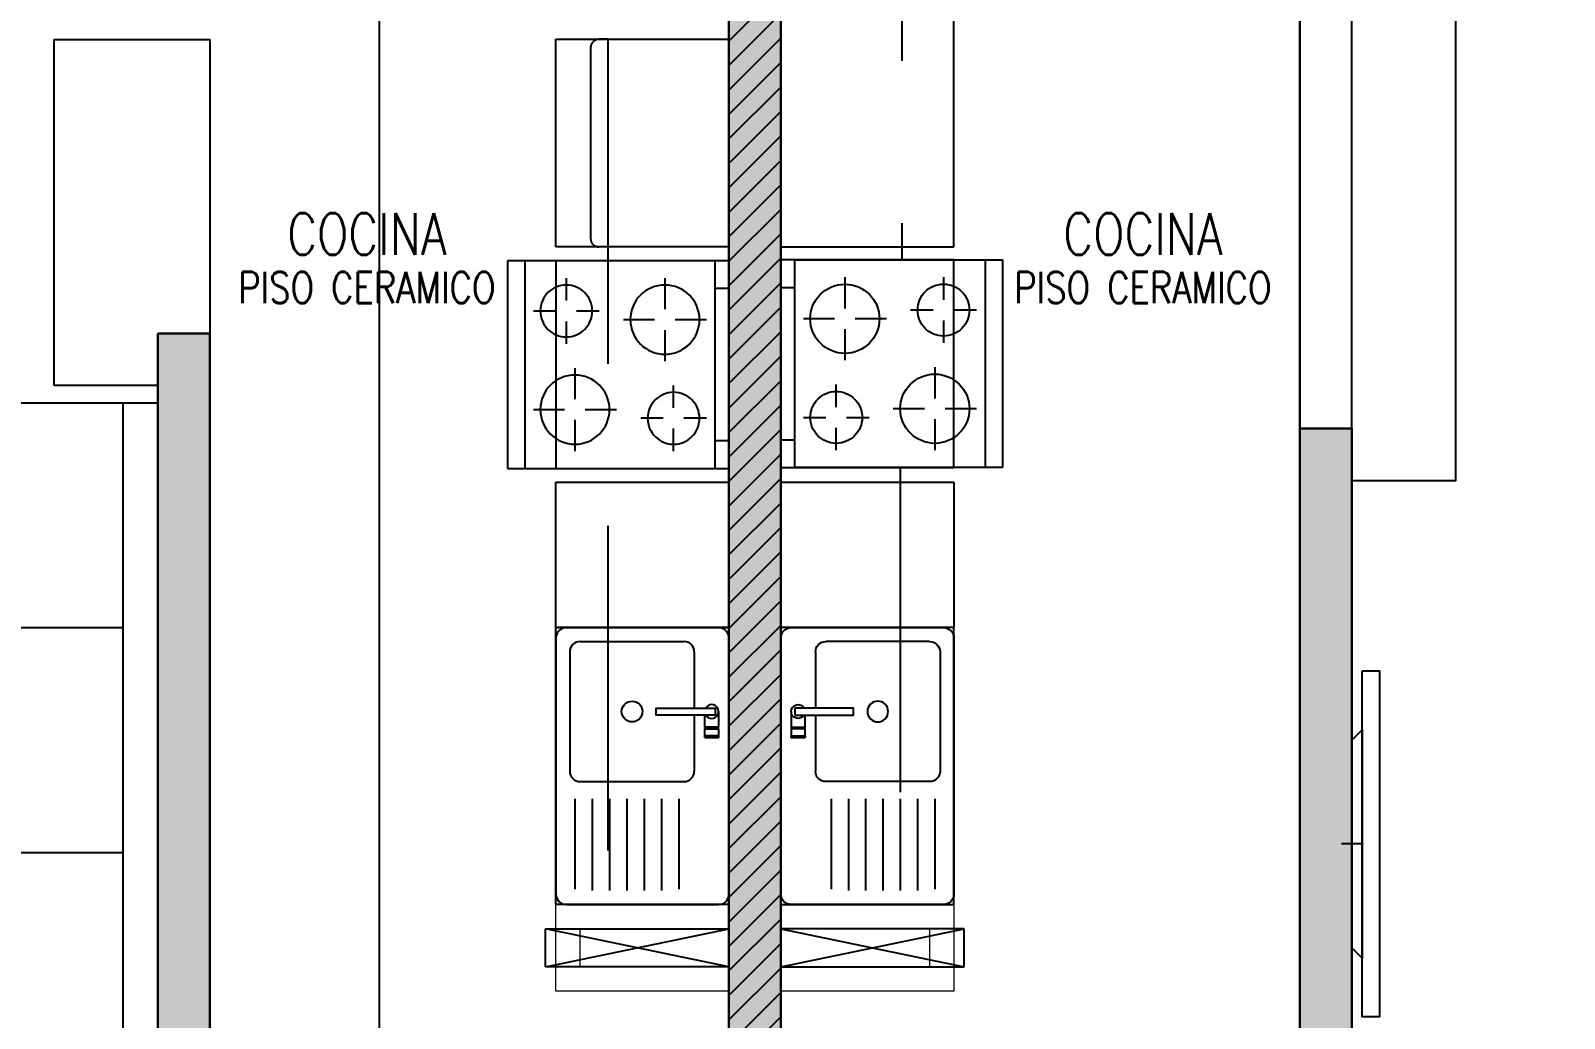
# Model space of a CAD drawing. Header units: millimetres. Extents: x 98 to 155, y -181 to 127.
# Drawn here: x 109.976 to 114.407, y 110.783 to 113.637 of the extents above; entities that cross this region are included whole.
import ezdxf
from ezdxf.enums import TextEntityAlignment as Align

# ---------------------------------------------------------------- set-up
doc = ezdxf.new("R2010")
doc.units = ezdxf.units.MM
doc.header["$LTSCALE"] = 15
doc.set_wipeout_variables(frame=1)
for name, pattern in [('CENTER', [2, 1.25, -0.25, 0.25, -0.25]), ('HIDDEN2', [0.1875, 0.125, -0.0625]), ('X-REF_DP_Arquitectura$0$HIDDEN', [0.375, 0.25, -0.125])]:
    doc.linetypes.add(name, pattern=pattern)
doc.layers.get('0').update_dxf_attribs({"color": 250})
for name, color, linetype, lineweight in [('A-01', 250, 'Continuous', 0), ('A-MURO ALTO', 250, 'Continuous', 20), ('A-MUROS', 252, 'Continuous', 30), ('A_20_Estructuras', 250, 'Continuous', 18)]:
    doc.layers.add(name, color=color, linetype=linetype, lineweight=lineweight)
for name, color, linetype in [('A-CORTE', 250, 'CENTER'), ('A-MOBILIARIO', 250, 'Continuous'), ('A-MURO BAJO', 250, 'Continuous'), ('A-PROYECCIONES INT.', 250, 'HIDDEN2'), ('A-TEXTO-ACABADO PISO', 250, 'Continuous'), ('A_30_Equipamiento', 250, 'Continuous'), ('A_50_TextoAmbiente', 252, 'Continuous'), ('A_50_Vigas', 250, 'X-REF_DP_Arquitectura$0$HIDDEN'), ('A_60_HatchEstructuras', 250, 'Continuous'), ('MURO CF 60', 250, 'Continuous')]:
    doc.layers.add(name, color=color, linetype=linetype)
doc.styles.add('ROMANS', font='romans.shx', dxfattribs={"width": 0.8})

# ---------------------------------------------------------------- blocks, each defined once
blk = doc.blocks.new('ESTRUC_P1')
at = {"layer": 'A_60_HatchEstructuras'}
h = blk.add_hatch(color=256, dxfattribs=at)
h.dxf.hatch_style = 1
h.paths.add_polyline_path([(9.15, -7.725), (10.65, -7.725), (10.65, -8.475), (10.8, -8.475), (10.8, -7.525), (9, -7.525), (9, -8.4), (7.5, -8.4), (7.5, -7.9), (7.35, -7.9), (7.35, -8.6), (9, -8.6), (9, -13.79), (9.15, -13.79)])
h.paths.add_polyline_path([(10.8, -10.625), (10.65, -10.625), (10.65, -13.7), (10.5, -13.7), (10.5, -13.85), (10.8, -13.85)])
h.paths.add_polyline_path([(7.5, -10.35), (7.35, -10.35), (7.35, -13.85), (7.65, -13.85), (7.65, -13.7), (7.5, -13.7)])
at = {"elevation": 0}
for points in [[(8.47, -12.18), (9, -12.07)], [(9, -12.18), (8.47, -12.07)], [(9.15, -12.07), (9.68, -12.18)], [(9.15, -12.18), (9.68, -12.07)]]:
    blk.add_lwpolyline(points, dxfattribs=at)
at = {"layer": 'A_20_Estructuras'}
for points in [[(9.15, -7.725), (10.65, -7.725), (10.65, -8.475), (10.8, -8.475), (10.8, -7.525), (9, -7.525), (9, -8.4), (7.5, -8.4), (7.5, -7.9), (7.35, -7.9), (7.35, -8.6), (9, -8.6), (9, -13.79), (9.15, -13.79)], [(7.5, -10.35), (7.35, -10.35), (7.35, -13.85), (7.65, -13.85), (7.65, -13.7), (7.5, -13.7)], [(10.8, -10.625), (10.65, -10.625), (10.65, -13.7), (10.5, -13.7), (10.5, -13.85), (10.8, -13.85)]]:
    blk.add_lwpolyline(points, close=True, dxfattribs=at)
at = {"layer": 'A_50_Vigas'}
for points in [[(10.65, -10.625), (10.65, -8.475)], [(10.8, -10.625), (10.8, -8.475)]]:
    blk.add_lwpolyline(points, dxfattribs=at)
at = {"layer": 'A_50_Vigas', "elevation": 0}
for points in [[(9, -12.18), (8.47, -12.18), (8.47, -12.07), (9, -12.07)], [(9.15, -12.18), (9.68, -12.18), (9.68, -12.07), (9.15, -12.07)]]:
    blk.add_lwpolyline(points, dxfattribs=at)
blk = doc.blocks.new('A$C33FC7C8B')
at = {"ltscale": 0.5}
for p, q in [((0.08, 0.64, -0.0001), (0.52, 0.64, 0.0001)), ((0.08, 0.64, -0.0001), (0.08, 0.6, -0.0001)), ((0.52, 0.64, 0.0001), (0.52, 0.6, 0.0001)), ((0, 0, -0.0001), (0, 0.6, -0.0001)), ((0, 0.6, -0.0001), (0.6, 0.6, 0.0001)), ((0.6, 0.6, 0.0001), (0.6, 0, 0.0001)), ((0.145, 0.575, -0.0001), (0.145, 0.51, -0.0001)), ((0.43, 0.485, 0.0001), (0.43, 0.575, 0.0001)), ((0.05, 0.48, -0.0001), (0.115, 0.48, -0.0001)), ((0.145, 0.45, -0.0001), (0.145, 0.385, -0.0001)), ((0.175, 0.48, -0.0001), (0.24, 0.48, 0)), ((0.4, 0.455, 0), (0.31, 0.455, 0)), ((0.55, 0.455, 0.0001), (0.46, 0.455, 0.0001)), ((0.43, 0.335, 0.0001), (0.43, 0.425, 0.0001)), ((0.17, 0.225, -0.0001), (0.17, 0.315, -0.0001)), ((0.455, 0.2, 0.0001), (0.455, 0.265, 0.0001)), ((0.14, 0.195, -0.0001), (0.05, 0.195, -0.0001)), ((0.29, 0.195, 0), (0.2, 0.195, 0)), ((0.17, 0.075, -0.0001), (0.17, 0.165, -0.0001)), ((0.425, 0.17, 0.0001), (0.36, 0.17, 0)), ((0.455, 0.075, 0.0001), (0.455, 0.14, 0.0001)), ((0.55, 0.17, 0.0001), (0.485, 0.17, 0.0001)), ((0.6, 0.05, 0.0001), (0, 0.05, -0.0001)), ((0.6, 0, 0.0001), (0, 0, -0.0001))]:
    blk.add_line(p, q, dxfattribs=at)
for centre, radius in [((0.145, 0.48), 0.075), ((0.43, 0.455), 0.1), ((0.17, 0.195), 0.1), ((0.455, 0.17), 0.075)]:
    blk.add_circle(centre, radius, dxfattribs=at)
blk = doc.blocks.new('*U91')
blk.add_wipeout([(0, 0), (0, -0.0202), (0.17, -0.0202), (0.17, 0)])
blk.add_lwpolyline([(0, 0), (0.17, 0), (0.17, -0.0202), (0, -0.0202)], close=True)
blk = doc.blocks.new('LAV-COC_01')
for p, q in [((0.4, 0.8121, 0), (-0.04, 0.8121, 0)), ((-0.07, 0.0421, 0), (-0.07, 0.7821, 0)), ((0.225, 0.5071, 0), (0.225, 0.7721, 0)), ((0.275, 0.5071, 0), (0.275, 0.7721, 0)), ((0.325, 0.5071, 0), (0.325, 0.7721, 0)), ((0.375, 0.507, 0), (0.375, 0.768, 0)), ((0.43, 0.0421, 0), (0.43, 0.7821, 0)), ((0.36, 0.4571, 0), (0.06, 0.4571, 0)), ((0.03, 0.0821, 0), (0.03, 0.4271, 0)), ((0.39, 0.0821, 0), (0.39, 0.4271, 0)), ((0.36, 0.0521, 0), (0.06, 0.0521, 0)), ((-0.04, 0.0121, 0), (0.4, 0.0121, 0))]:
    blk.add_line(p, q)
at = {"extrusion": (-8.98137e-08, -2.25601e-18, 1)}
for p, q in [((0.075, 0.507, 0), (0.075, 0.768, 0)), ((0.125, 0.5071, 0), (0.125, 0.7721, 0)), ((0.175, 0.5071, 0), (0.175, 0.7721, 0))]:
    blk.add_line(p, q, dxfattribs=at)
at = {"extrusion": (-4.49068e-08, 3.60285e-08, 1), "elevation": 0}
for points in [[(0, 0.3296), (0, 0.3046), (-0.04, 0.3046), (-0.04, 0.3296)], [(0, 0.3296), (-0.04, 0.3296), (-0.04, 0.3246), (0, 0.3246)]]:
    blk.add_lwpolyline(points, close=True, dxfattribs=at)
blk.add_lwpolyline([(-0.04, 0.2546), (-0.04, 0.2996), (0, 0.2996), (0, 0.2646)], dxfattribs=at)
at = {"extrusion": (-4.49068e-08, 3.60285e-08, 1)}
blk.add_arc((-0.02, 0.2546, 0), 0.02, 29.9997, 329.9997, dxfattribs=at)
for centre, start_param, end_param in [((-0.04, 0.7821, 0), -0.785398, 0.785398), ((0.4, 0.7821, 0), -2.356194, -0.785398), ((0.06, 0.4271, 0), -0.785398, 0.785398), ((0.36, 0.4271, 0), -2.356194, -0.785398), ((0.06, 0.0821, 0), 0.785398, 2.356194), ((0.36, 0.0821, 0), 2.356194, 3.926991), ((-0.04, 0.0421, 0), 0.785398, 2.356194), ((0.4, 0.0421, 0), 2.356194, 3.926991)]:
    blk.add_ellipse(centre, major_axis=(-0.0212, 0.0212), ratio=1, start_param=start_param, end_param=end_param)
blk.add_ellipse((0.21, 0.2546, 0), major_axis=(-0.0212, 0.0212), ratio=1)
at = {"layer": 'A-01', "extrusion": (-4.49068e-08, 3.60285e-08, 1), "elevation": 0}
for points in [[(-0.0375, 0.2996), (-0.0375, 0.3046)], [(-0.02, 0.2996), (-0.02, 0.3046)], [(-0.0025, 0.2996), (-0.0025, 0.3046)]]:
    blk.add_lwpolyline(points, dxfattribs=at)
at = {"extrusion": (-4.49068e-08, 3.60285e-08, 1), "rotation": 359.9380941588614}
blk.add_blockref('*U91', (-0.03, 0.2648, 0), dxfattribs=at)
blk = doc.blocks.new('SOFA SEC')
for p, q in [((0, 0.65), (0.1, 0.65)), ((0.1, 0.65), (0.1, 0.1)), ((0.5, 0.65), (0.1, 0.65)), ((0.75, 0.65), (0.75, 0.1)), ((1.4, 0.65), (1.4, 0.1)), ((0.1, 0.1), (2.05, 0.1))]:
    blk.add_line(p, q)
blk.add_lwpolyline([(0.5, 1.55), (0.5, 0.65), (2.05, 0.65), (2.05, 0), (0, 0), (0, 1.55)], close=True)
blk = doc.blocks.new('A$C4BFA03A9')
for points in [[(0.06, -0.5), (0.11, -0.5), (0.11, 0.5), (0.06, 0.5)], [(0.03, -0.3), (0.06, -0.33), (0.06, 0.33), (0.03, 0.3)]]:
    blk.add_lwpolyline(points, close=True)
at = {"layer": 'A-PROYECCIONES INT.', "ltscale": 0.15}
blk.add_line((0.06, 0), (0, 0), dxfattribs=at)
blk = doc.blocks.new('Cortes-Elev.')
at = {"layer": 'A-CORTE', "linetype": 'CENTER', "ltscale": 0.5}
blk.add_lwpolyline([(9.3406, 20.8306), (9.3406, 37.8534)], dxfattribs=at)

msp = doc.modelspace()

# ---------------------------------------------------------------- linework, layer by layer
msp.add_line((111.6432, 113.0116), (111.6182, 113.0116))
msp.add_arc((111.6182, 113.0366), 0.025, 180, 270)
at = {"layer": 'A-MURO ALTO'}
for p, q in [((111.5632, 110.9316), (111.5632, 111.0416)), ((111.5632, 111.0416), (111.9932, 111.0416)), ((111.9932, 110.9316), (111.5632, 110.9316)), ((111.9932, 110.8616), (111.4932, 110.8616))]:
    msp.add_line(p, q, dxfattribs=at)
for points in [[(112.1432, 111.1116), (112.6432, 111.1116), (112.6432, 110.8616), (112.1432, 110.8616)], [(112.1432, 111.0416), (112.5732, 111.0416), (112.5732, 110.9316), (112.1432, 110.9316)]]:
    msp.add_lwpolyline(points, dxfattribs=at)
at = {"layer": 'A-MURO BAJO'}
for p, q in [((110.0432, 112.6116), (110.0432, 113.6115)), ((110.0432, 113.6115), (110.4932, 113.6115)), ((110.4932, 113.6115), (110.4932, 112.7616)), ((110.3432, 112.6116), (110.0432, 112.6116))]:
    msp.add_line(p, q, dxfattribs=at)
at = {"layer": 'A-MURO BAJO', "elevation": 0}
msp.add_lwpolyline([(113.7932, 112.3366), (114.0932, 112.3366), (114.0932, 113.7366), (113.6432, 113.7366), (113.6432, 112.4866), (113.7932, 112.4866), (113.7932, 112.3866)], dxfattribs=at)
at = {"layer": 'A-MUROS'}
for p, q in [((112.1432, 109.3216), (112.1432, 115.3866)), ((110.3432, 112.7616), (110.3432, 109.2616)), ((110.4932, 112.7616), (110.3432, 112.7616)), ((110.4932, 112.7616), (110.4932, 109.7116)), ((113.6432, 112.4866), (113.7932, 112.4866)), ((113.6432, 109.7116), (113.6432, 112.4866)), ((113.7932, 112.4866), (113.7932, 109.2616))]:
    msp.add_line(p, q, dxfattribs=at)
at = {"layer": 'A-PROYECCIONES INT.', "ltscale": 0.5}
for p, q in [((112.4932, 114.4866), (112.4932, 112.9741)), ((111.5932, 113.5866), (111.5932, 113.0366)), ((111.6432, 113.6116), (111.6182, 113.6116)), ((112.4882, 112.3741), (112.4882, 111.1116))]:
    msp.add_line(p, q, dxfattribs=at)
for points in [[(112.1432, 113.0116), (112.6432, 113.0116), (112.6432, 114.4866), (112.1432, 114.4866)], [(111.9932, 113.0116), (111.4932, 113.0116), (111.4932, 113.6116), (111.9932, 113.6116)]]:
    msp.add_lwpolyline(points, dxfattribs=at)
for points in [[(111.9932, 112.3716), (111.9932, 112.9716), (111.4932, 112.9716), (111.4932, 112.3716)], [(112.6432, 112.3741), (112.6432, 112.9741), (112.1432, 112.9741), (112.1432, 112.3741)]]:
    msp.add_lwpolyline(points, close=True, dxfattribs=at)
msp.add_arc((111.6182, 113.5866), 0.025, 90, 180, dxfattribs=at)

# ---------------------------------------------------------------- block references
msp.add_blockref('ESTRUC_P1', (102.9932, 123.1113))
at = {"layer": 'A-MOBILIARIO', "rotation": 89.99956714789808}
msp.add_blockref('SOFA SEC', (110.3432, 110.5116, 0), dxfattribs=at)
at = {"layer": 'A-MOBILIARIO', "xscale": -1, "rotation": 180}
msp.add_blockref('A$C4BFA03A9', (113.7632, 111.2866, 0), dxfattribs=at)
at = {"layer": 'A-PROYECCIONES INT.', "ltscale": 0.5, "extrusion": (4.40218e-06, -0.000440452, -1), "zscale": -0.9999999999999893, "rotation": 89.9999974828772}
msp.add_blockref('A$C33FC7C8B', (-111.3532, 112.3716, -0.0491), dxfattribs=at)
at = {"layer": 'A-PROYECCIONES INT.', "ltscale": 0.5, "extrusion": (4.40218e-06, 0.000440452, 1), "rotation": 89.99999748287715}
msp.add_blockref('A$C33FC7C8B', (112.7832, 112.3741, 0.0501), dxfattribs=at)

# ---------------------------------------------------------------- texts
at = {"layer": 'A-TEXTO-ACABADO PISO', "char_height": 0.09, "attachment_point": 2, "rotation": 0, "style": 'ROMANS'}
for insert in [(110.947, 112.9394), (113.1894, 112.9394)]:
    msp.add_mtext_dynamic_manual_height_columns('PISO CERAMICO', width=1.20225, gutter_width=12.5, heights=[0], dxfattribs=dict(at, insert=insert))
at = {"layer": 'A_50_TextoAmbiente', "style": 'ROMANS', "width": 0.8}
for p in [(110.947, 112.989, 0), (113.1894, 112.989, 0)]:
    msp.add_text('COCINA', height=0.12, dxfattribs=at).set_placement(p, align=Align.CENTER)

# ---------------------------------------------------------------- next in the draw order: block references
at = {"layer": 'A_30_Equipamiento', "extrusion": (4.49068e-08, -3.60285e-08, -1), "xscale": -1, "zscale": -1, "rotation": 180}
msp.add_blockref('LAV-COC_01', (-111.9232, 111.9237, 0), dxfattribs=at)
at = {"layer": 'A_30_Equipamiento', "extrusion": (-4.49068e-08, -3.60285e-08, -1), "zscale": -1.000000000000001, "rotation": 180}
msp.add_blockref('LAV-COC_01', (-112.2132, 111.9237, 0), dxfattribs=at)

# ---------------------------------------------------------------- next in the draw order: hatches: boundary and pattern name
at = {"layer": 'MURO CF 60'}
h = msp.add_hatch(dxfattribs=at)
h.set_pattern_fill('_USER', color=256, scale=0.05, angle=45, pattern_type=0)
h.set_pattern_definition([(45, (128.673205, 65.58629), (-0.03535534, 0.03535534), [])])
edge = h.paths.add_edge_path()
edge.add_line((141.3432, 117.8615), (141.1932, 117.8615))
edge.add_line((141.1932, 117.8615), (141.1932, 123.0515))
edge.add_line((141.1932, 123.0515), (141.3432, 123.0515))
edge.add_line((141.3432, 123.0515), (141.3432, 117.8615))
edge = h.paths.add_edge_path()
edge.add_line((141.3432, 114.5115), (141.1932, 114.5115))
edge.add_line((141.1932, 114.5115), (141.1932, 109.3216))
edge.add_line((141.1932, 109.3216), (141.3432, 109.3216))
edge.add_line((141.3432, 109.3216), (141.3432, 114.5115))
edge = h.paths.add_edge_path()
edge.add_line((111.9932, 117.8615), (111.9932, 123.0515))
edge.add_line((111.9932, 123.0515), (112.1432, 123.0515))
edge.add_line((112.1432, 123.0515), (112.1432, 117.8615))
edge.add_line((112.1432, 117.8615), (111.9932, 117.8615))
edge = h.paths.add_edge_path()
edge.add_line((111.9932, 114.5115), (112.1432, 114.5115))
edge.add_line((112.1432, 114.5115), (112.1432, 109.3216))
edge.add_line((112.1432, 109.3216), (111.9932, 109.3216))
edge.add_line((111.9932, 109.3216), (111.9932, 114.5115))

# ---------------------------------------------------------------- next in the draw order: linework, layer by layer
at = {"layer": 'A-MURO ALTO'}
for p, q in [((111.4932, 110.8616), (111.4932, 111.1116)), ((111.4932, 111.1116), (111.9932, 111.1116))]:
    msp.add_line(p, q, dxfattribs=at)
at = {"layer": 'A-MURO BAJO'}
for points in [[(111.4932, 111.9116), (111.9932, 111.9116), (111.9932, 111.1116), (111.4932, 111.1116)], [(112.6432, 111.9116), (112.1432, 111.9116), (112.1432, 111.1116), (112.6432, 111.1116)]]:
    msp.add_lwpolyline(points, close=True, dxfattribs=at)
at = {"layer": 'A-MUROS'}
msp.add_line((111.9932, 109.3216), (111.9932, 114.5116), dxfattribs=at)
at = {"layer": 'A-PROYECCIONES INT.', "ltscale": 0.5}
msp.add_line((111.6432, 113.6116), (111.6432, 111.1116), dxfattribs=at)
for points in [[(111.9932, 112.3316), (111.9932, 111.9116), (111.4932, 111.9116), (111.4932, 112.3316)], [(112.6432, 112.3316), (112.6432, 111.9116), (112.1432, 111.9116), (112.1432, 112.3316)]]:
    msp.add_lwpolyline(points, close=True, dxfattribs=at)

# ---------------------------------------------------------------- next in the draw order: block references
at = {"layer": 'A-CORTE'}
msp.add_blockref('Cortes-Elev.', (101.6432, 87.0616), dxfattribs=at)

doc.saveas('drawing.dxf')
